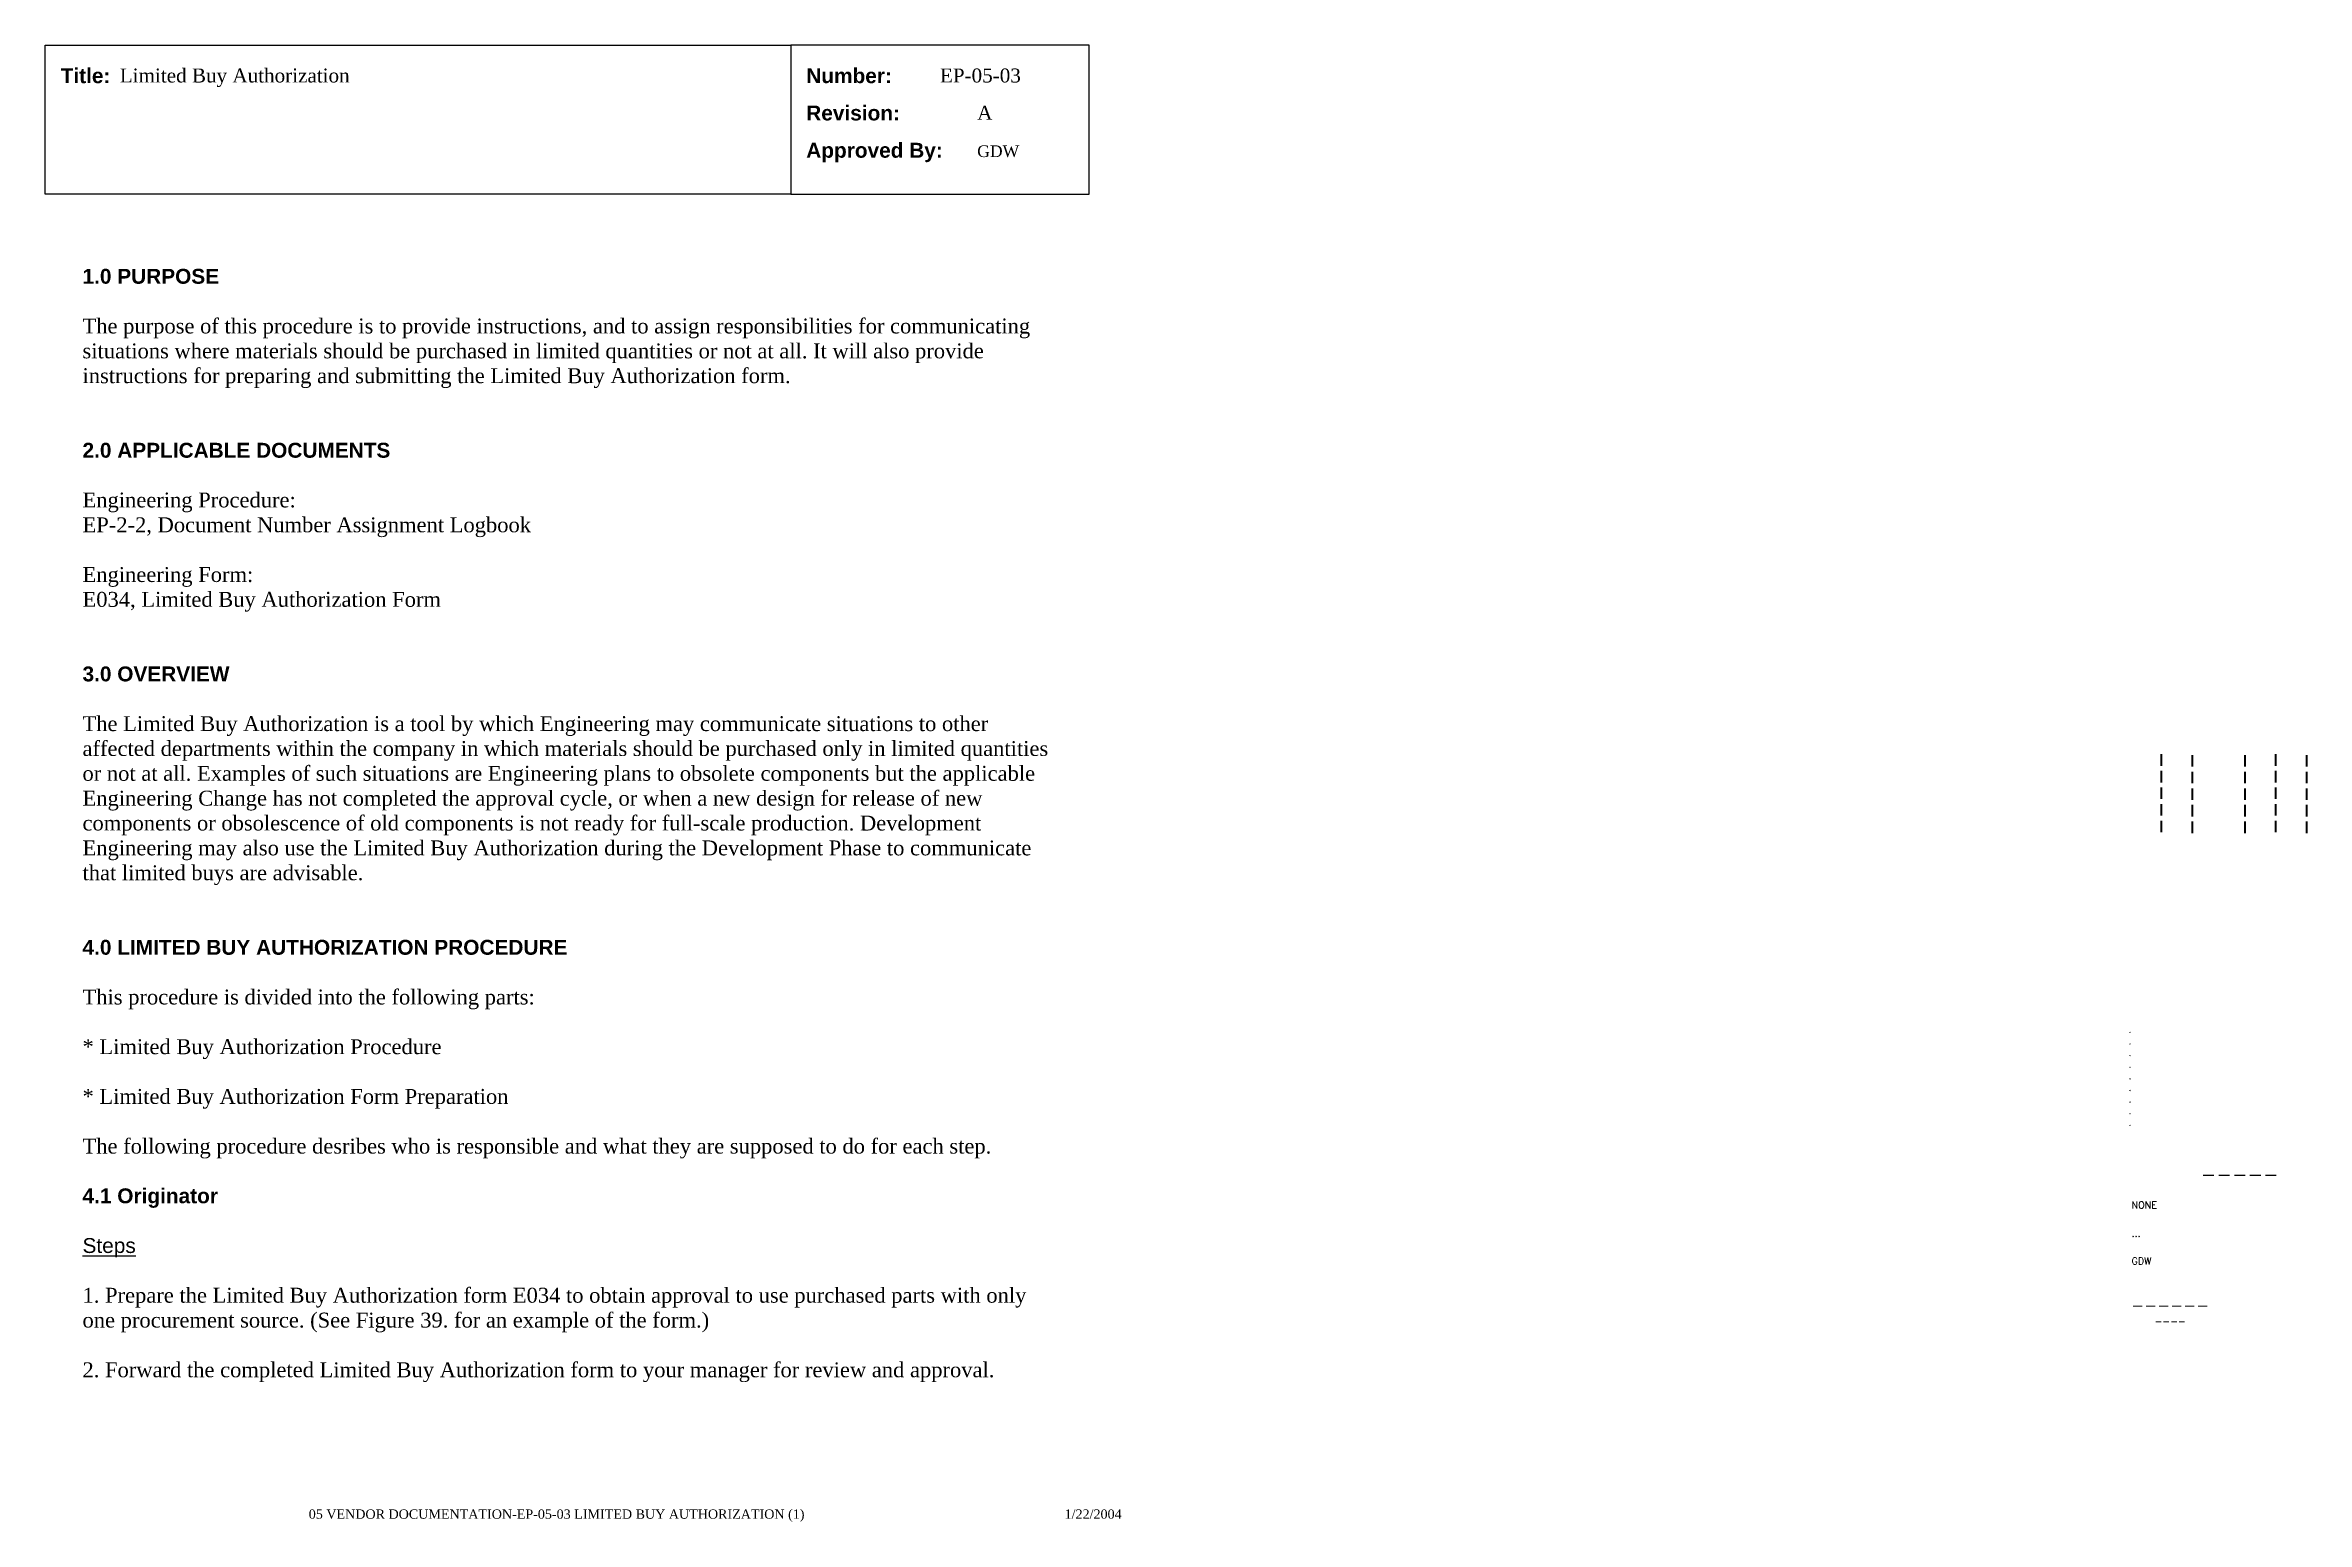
# Paper-space layout 'EP-05-03 Limited Buy Authorization (1)' of a CAD drawing. Header units: inches. Extents: x 1 to 31.3, y 0.2 to 20.
import ezdxf
from ezdxf.enums import TextEntityAlignment as Align

# ---------------------------------------------------------------- set-up
doc = ezdxf.new("R2010")
doc.units = ezdxf.units.IN
doc.header["$MEASUREMENT"] = 0
doc.layers.add('TitleBlock_Attributes', color=40, linetype='Continuous', plot=False)
doc.layers.add('TitleBlock_Atts_Print', color=1, linetype='Continuous')
doc.styles.get("Standard").update_dxf_attribs({"font": 'simplex.shx'})
doc.styles.add('style1', font='TIMES.TTF')
doc.styles.add('styleAtt', font='TIMES.TTF')
doc.styles.add('TBBIGTEXT', font='complex.shx')

# ---------------------------------------------------------------- blocks, each defined once
blk = doc.blocks.new('Test1')
at = {"layer": 'TitleBlock_Attributes', "style": 'TBBIGTEXT', "width": 0.8}
for tag, p, height in [('SideLine1', (29.492, 9.408), 0.25), ('SideLine2', (29.906, 9.396), 0.25), ('SideLine3', (30.612, 9.396), 0.25), ('SideLine4', (31.026, 9.408), 0.25), ('SideLine5', (31.44, 9.396), 0.25), ('File-Layout', (28.803, 3.641), 0.125)]:
    blk.add_attdef(tag, p, '', height=height, rotation=90, dxfattribs=at)
at = {"layer": 'TitleBlock_Attributes'}
for tag, p, height in [('REV1', (28.947, 6.754), 0.0625), ('REV2', (28.947, 6.598), 0.0625), ('REV3', (28.947, 6.442), 0.0625), ('REV4', (28.947, 6.286), 0.0625), ('REV5', (28.947, 6.13), 0.0625), ('REV6', (28.947, 5.974), 0.0625), ('REV7', (28.947, 5.818), 0.0625), ('REV8', (28.947, 5.662), 0.0625), ('REV9', (28.947, 5.506), 0.0625), ('SCALE', (28.983, 4.394), 0.0938), ('INCHARGE', (28.983, 4.016), 0.0938), ('DRW', (28.983, 3.641), 0.0938)]:
    blk.add_attdef(tag, p, '', height=height, dxfattribs=at)
at = {"layer": 'TitleBlock_Attributes', "style": 'TBBIGTEXT'}
for tag, height, p in [('PROJNUM', 0.188, (30.434, 4.761)), ('DWG_NUM', 0.156, (31.168, 4.127)), ('CUSTOMER', 0.156, (29.501, 3.017)), ('LOCATION', 0.0938, (29.501, 2.835)), ('DESC_1', 0.188, (29.501, 2.412)), ('DESC_2', 0.188, (29.501, 2.1)), ('DESC_3', 0.188, (29.501, 1.787))]:
    blk.add_attdef(tag, text='', height=height, dxfattribs=at).set_placement(p, align=Align.CENTER)
at = {"layer": 'TitleBlock_Attributes'}
blk.add_attdef('DRW_DATE', text='', height=0.0938, dxfattribs=at).set_placement((31.149, 3.648), align=Align.CENTER)

psp = doc.layouts.new('EP-05-03 Limited Buy Authorization (1)')

# ---------------------------------------------------------------- linework, layer by layer
for points in [[(1, 20), (11, 20), (11, 18), (1, 18)], [(11, 18), (15, 18), (15, 20), (11, 20)]]:
    psp.add_lwpolyline(points, close=True)

# ---------------------------------------------------------------- block references
ref = psp.add_blockref('Test1', (0, 0))
ref.add_attrib('CUSTOMER', '------', dxfattribs={"layer": 'TitleBlock_Attributes', "height": 0.1562, "style": 'TBBIGTEXT'}).set_placement((29.501, 3.017), align=Align.CENTER)
ref.add_attrib('LOCATION', '----', dxfattribs={"layer": 'TitleBlock_Attributes', "height": 0.0938, "style": 'TBBIGTEXT'}).set_placement((29.501, 2.835), align=Align.CENTER)
ref.add_attrib('DESC_1', 'Limited Buy Authorization', (2, 19.5), dxfattribs={"layer": 'TitleBlock_Atts_Print', "height": 0.1875, "style": 'styleAtt'})
ref.add_attrib('DESC_2', 'EP-05-03', (13, 19.5), dxfattribs={"layer": 'TitleBlock_Atts_Print', "height": 0.1875, "style": 'styleAtt'})
ref.add_attrib('DESC_3', 'A', (13.5, 19), dxfattribs={"layer": 'TitleBlock_Atts_Print', "height": 0.188, "style": 'styleAtt'})
ref.add_attrib('PROJNUM', '-----', dxfattribs={"layer": 'TitleBlock_Attributes', "height": 0.1875, "style": 'TBBIGTEXT'}).set_placement((30.434, 4.761), align=Align.CENTER)
ref.add_attrib('DWG_NUM', 'GDW', (13.5, 18.5), dxfattribs={"layer": 'TitleBlock_Atts_Print', "height": 0.1562, "style": 'styleAtt'})
ref.add_attrib('DRW_DATE', '1/22/2004', dxfattribs={"layer": 'TitleBlock_Atts_Print', "height": 0.125, "style": 'styleAtt'}).set_placement((15.055, 0.232), align=Align.CENTER)
ref.add_attrib('DRW', 'GDW', (28.983, 3.641), dxfattribs={"layer": 'TitleBlock_Attributes', "height": 0.0938})
ref.add_attrib('INCHARGE', '...', (28.983, 4.016), dxfattribs={"layer": 'TitleBlock_Attributes', "height": 0.0938})
ref.add_attrib('SCALE', 'NONE', (28.983, 4.394), dxfattribs={"layer": 'TitleBlock_Attributes', "height": 0.0938})
ref.add_attrib('REV1', '.', (28.947, 6.754), dxfattribs={"layer": 'TitleBlock_Attributes', "height": 0.0625})
ref.add_attrib('REV2', '.', (28.947, 6.598), dxfattribs={"layer": 'TitleBlock_Attributes', "height": 0.0625})
ref.add_attrib('REV3', '.', (28.947, 6.442), dxfattribs={"layer": 'TitleBlock_Attributes', "height": 0.0625})
ref.add_attrib('REV4', '.', (28.947, 6.286), dxfattribs={"layer": 'TitleBlock_Attributes', "height": 0.0625})
ref.add_attrib('REV5', '.', (28.947, 6.13), dxfattribs={"layer": 'TitleBlock_Attributes', "height": 0.0625})
ref.add_attrib('REV6', '.', (28.947, 5.974), dxfattribs={"layer": 'TitleBlock_Attributes', "height": 0.0625})
ref.add_attrib('REV7', '.', (28.947, 5.818), dxfattribs={"layer": 'TitleBlock_Attributes', "height": 0.0625})
ref.add_attrib('REV8', '.', (28.947, 5.662), dxfattribs={"layer": 'TitleBlock_Attributes', "height": 0.0625})
ref.add_attrib('REV9', '.', (28.947, 5.506), dxfattribs={"layer": 'TitleBlock_Attributes', "height": 0.0625})
ref.add_attrib('SideLine1', '-----', (29.492, 9.408), dxfattribs={"layer": 'TitleBlock_Attributes', "height": 0.25, "rotation": 90, "style": 'TBBIGTEXT', "width": 0.8})
ref.add_attrib('SideLine2', '-----', (29.906, 9.396), dxfattribs={"layer": 'TitleBlock_Attributes', "height": 0.25, "rotation": 90, "style": 'TBBIGTEXT', "width": 0.8})
ref.add_attrib('SideLine3', '-----', (30.612, 9.396), dxfattribs={"layer": 'TitleBlock_Attributes', "height": 0.25, "rotation": 90, "style": 'TBBIGTEXT', "width": 0.8})
ref.add_attrib('SideLine4', '-----', (31.026, 9.408), dxfattribs={"layer": 'TitleBlock_Attributes', "height": 0.25, "rotation": 90, "style": 'TBBIGTEXT', "width": 0.8})
ref.add_attrib('SideLine5', '-----', (31.44, 9.396), dxfattribs={"layer": 'TitleBlock_Attributes', "height": 0.25, "rotation": 90, "style": 'TBBIGTEXT', "width": 0.8})
ref.add_attrib('File-Layout', '05 VENDOR DOCUMENTATION-EP-05-03 LIMITED BUY AUTHORIZATION (1)', dxfattribs={"layer": 'TitleBlock_Atts_Print', "height": 0.125, "style": 'styleAtt'}).set_placement((7.859, 0.232), align=Align.CENTER)

# ---------------------------------------------------------------- texts
at = {"color": 5, "char_height": 0.2, "width": 2, "attachment_point": 1, "line_spacing_factor": 1.5, "style": 'style1'}
for s, insert in [('{\\fArial|b1|i0|c0|p34;Title:}', (1.207, 19.691)), ('{\\fArial|b1|i0|c0|p34;Number:\\PRevision:\\PApproved By:}', (11.207, 19.691))]:
    psp.add_mtext(s, dxfattribs=dict(at, insert=insert))
at = {"color": 5, "insert": (1.5, 17), "char_height": 0.2, "width": 13, "attachment_point": 1, "style": 'style1'}
psp.add_mtext('{\\fArial|b1|i0|c0|p34;1.0 PURPOSE\\P\\P}The purpose of this procedure is to provide instructions, and to assign responsibilities for communicating situations where materials should be purchased in limited quantities or not at all. It will also provide instructions for preparing and submitting the Limited Buy Authorization form.\\P\\P\\P{\\fArial|b1|i0|c0|p34;2.0 APPLICABLE DOCUMENTS\\P\\P}Engineering Procedure:\\PEP-2-2, Document Number Assignment Logbook\\P\\PEngineering Form:\\PE034, Limited Buy Authorization Form\\P\\P\\P{\\fArial|b1|i0|c0|p34;3.0 OVERVIEW\\P\\P}The Limited Buy Authorization is a tool by which Engineering may communicate situations to other affected departments within the company in which materials should be purchased only in limited quantities or not at all. Examples of such situations are Engineering plans to obsolete components but the applicable Engineering Change has not completed the approval cycle, or when a new design for release of new components or obsolescence of old components is not ready for full-scale production. Development Engineering may also use the Limited Buy Authorization during the Development Phase to communicate that limited buys are advisable.\\P\\P\\P{\\fArial|b1|i0|c0|p34;4.0 LIMITED BUY AUTHORIZATION PROCEDURE\\P\\P}This procedure is divided into the following parts:\\P\\P* Limited Buy Authorization Procedure\\P\\P* Limited Buy Authorization Form Preparation\\P\\PThe following procedure desribes who is responsible and what they are supposed to do for each step.\\P\\P{\\fArial|b1|i0|c0|p34;4.1 Originator\\P\\P\\fArial|b0|i0|c0|p34;\\LSteps\\P\\P}1. Prepare the Limited Buy Authorization form E034 to obtain approval to use purchased parts with only one procurement source. (See Figure 39. for an example of the form.)\\P\\P2. Forward the completed Limited Buy Authorization form to your manager for review and approval.', dxfattribs=at)

doc.saveas('drawing.dxf')
